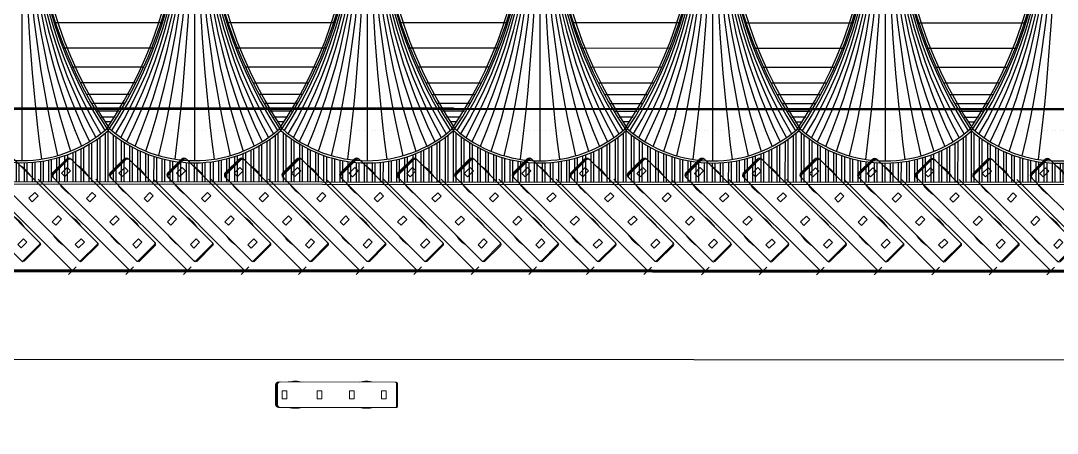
# Model space of a CAD drawing. Header units: millimetres. Extents: x -840588 to 786814, y -467537 to 194195.
# Drawn here: x 71319 to 167367, y -165865 to -127607 of the extents above; entities that cross this region are included whole.
import ezdxf

# ---------------------------------------------------------------- set-up
doc = ezdxf.new("R2010")
doc.units = ezdxf.units.MM
doc.header["$LTSCALE"] = 100
doc.header["$MEASUREMENT"] = 0
for name, color, linetype in [('1gt tim duong', 10, 'Continuous'), ('A-Glaz', 126, 'Continuous'), ('A-Wall', 7, 'Continuous'), ('A-Wall-Patt', 143, 'Continuous'), ('ctrinh-mai 1', 16, 'Continuous'), ('ctrinh-mai 2', 24, 'Continuous')]:
    doc.layers.add(name, color=color, linetype=linetype)
for name, color, linetype, lineweight in [('ct-bai xe', 95, 'Continuous', 100), ('ct-phan loxe', 95, 'Continuous', 15), ('ct-xebuyt', 148, 'Continuous', 13), ('ctrinh-chinh', 24, 'Continuous', 100), ('PV_X_Lo', 1, 'Continuous', 9), ('vtchitieu', 7, 'Continuous', 13)]:
    doc.layers.add(name, color=color, linetype=linetype, lineweight=lineweight)

# ---------------------------------------------------------------- blocks, each defined once
blk = doc.blocks.new('htrgrr')
at = {"ltscale": 10}
for p, q in [((-903.0737704914063, 0), (903.0737704914063, 0)), ((-1180.942622951232, -11161.06557377055), (-1180.942622951232, -277.8688524590107)), ((0, -69.46721311472356), (-903.0737704914063, -92.62295081967022)), ((-903.0737704914063, -162.0901639343938), (903.0737704914063, -162.0901639345102)), ((0, -162.0901639345102), (0, -69.46721311472356)), ((0, -69.46721311472356), (903.0737704914063, -92.62295081967022)), ((1180.942622951232, -277.8688524590107), (1180.942622951232, -11161.06557377055)), ((1042.008196720853, -11207.37704918033), (-1042.008196720853, -11207.37704918033)), ((1042.008196720853, -11300), (-1042.008196720853, -11300))]:
    blk.add_line(p, q, dxfattribs=at)
for points in [[(375.2198343565688, -1027.67339785106), (375.2198343565688, -594.4204250621842), (-375.2198343565688, -594.4204250621842), (-375.2198343565688, -1027.67339785106)], [(375.2198343565688, -4272.293837453122), (375.2198343565688, -3839.040864664246), (-375.2198343565688, -3839.040864664246), (-375.2198343565688, -4272.293837453122)], [(375.2198343565688, -7285.274362727185), (375.2198343565688, -6852.021389938309), (-375.2198343565688, -6852.021389938309), (-375.2198343565688, -7285.274362727185)], [(375.2198343565688, -10244.59532106423), (375.2198343565688, -9811.342348275357), (-375.2198343565688, -9811.342348275357), (-375.2198343565688, -10244.59532106423)]]:
    blk.add_lwpolyline(points, close=True, dxfattribs=at)
for centre, radius, start, end in [((-903.0737704914063, -277.8688524590107), 277.8688524590164, 90, 180), ((903.0737704914063, -277.8688524590107), 277.8688524590164, 0, 90), ((-903.0737704914063, -370.4918032786809), 277.8688524590164, 90, 180), ((-903.0737704914063, -439.9590163934045), 277.8688524590164, 90, 180), ((903.0737704914063, -370.4918032786809), 277.8688524590164, 0, 90), ((903.0737704914063, -439.9590163935209), 277.8688524590164, 0, 90), ((1919.031762295403, -1817.725409836043), 3169.441598360655, 167.9819880926131, 192.0180119073869), ((-1919.031762295403, -1817.725409836043), 3169.441598360655, 347.981988092613, 12.01801190738696), ((1919.031762295403, -8417.110655737692), 3169.441598360655, 167.9819880926131, 192.0180119073869), ((-1919.031762295403, -8417.110655737692), 3169.441598360655, 347.981988092613, 12.01801190738696), ((-1042.008196720853, -11068.44262295077), 138.9344262295082, 180, 270), ((-1042.008196720853, -11161.06557377055), 138.9344262295082, 180, 270), ((1042.008196720853, -11068.44262295077), 138.9344262295082, 270, 0), ((1042.008196720853, -11161.06557377055), 138.9344262295082, 270, 0)]:
    blk.add_arc(centre, radius, start, end, dxfattribs=at)
blk = doc.blocks.new('plxe')
at = {"ltscale": 0.1}
for p, q in [((0, 0), (-8.485282087814994, 8.485282085835934)), ((-0.3535533662652597, -0.353553366381675), (0.3535533661488444, 0.3535533661488444))]:
    blk.add_line(p, q, dxfattribs=at)
blk = doc.blocks.new('CTR NHAGAHANHKHACH')
at = {"layer": 'ctrinh-mai 1'}
h = blk.add_hatch(dxfattribs=at)
h.set_pattern_fill('ANSI32', color=256, scale=2000, angle=45, style=0)
h.set_pattern_definition([(90, (-1403.526437938679, -75.527567447396), (-0.7500001229345798, 1.136868298865613e-16), []), (90, (-1403.276437898166, -75.27756746509112), (-0.7500001229345798, 1.136868298865613e-16), [])])
edge = h.paths.add_edge_path()
edge.add_ellipse((56.00012055353727, -40.83338349568658), major_axis=(12.1667434788113, 2.987861429378725e-05), ratio=0.9999997671610449, start_angle=228.8880176338259, end_angle=311.1113155484685, ccw=False)
edge.add_ellipse((40.0001179309329, -40.83336710021831), major_axis=(-12.16674347810469, 0.0001096347944974925), ratio=0.9999997671764076, start_angle=48.88867463092578, end_angle=131.1122405308192, ccw=False)
edge.add_ellipse((24.00011530832853, -40.83335070451722), major_axis=(-12.16674347754656, 0.0001580275278523597), ratio=0.9999997671785295, start_angle=48.88890252097241, end_angle=131.1124684225333, ccw=False)
edge.add_ellipse((8.0001126852585, -40.83333430881612), major_axis=(12.16674347690901, 0.0002101097370829603), ratio=0.9999997671658171, start_angle=228.8872187797133, end_angle=311.1107347871934, ccw=False)
edge.add_ellipse((-7.999892760650255, -40.83333430998027), major_axis=(-12.16674347797067, 0.000114831172031285), ratio=0.9999997671833366, start_angle=48.88864920780179, end_angle=131.1123325415313, ccw=False)
edge.add_ellipse((-23.99989255925175, -40.83330151671544), major_axis=(-12.16674347866065, 3.989530902319162e-05), ratio=0.9999997671667128, start_angle=48.888346212747024, end_angle=131.1118445677784, ccw=False)
edge.add_line((-31.99990326410625, -50.00005865702406), (-31.99992393364664, -50.00007669557817))
edge.add_line((-31.99992393364664, -50.00007669557817), (-31.99991124647204, -50.00009560817853))
edge.add_line((-31.99991124647204, -50.00009560817853), (-31.99992393364664, -50.00007669557817))
edge.add_ellipse((-39.99989518208895, -40.83328512101434), major_axis=(-12.16674347783368, 0.000141886420926299), ratio=0.9999997671730723, start_angle=48.88882650726828, end_angle=131.112263218777, ccw=False)
edge.add_line((-47.99990588740911, -50.0000422608573), (-47.99994043144397, -50.00007240776904))
edge.add_line((-47.99994043144397, -50.00007240776904), (-47.99991386930924, -50.00011200364679))
edge.add_line((-47.99991386930924, -50.00011200364679), (-47.99994043144397, -50.00007240776904))
edge.add_ellipse((-55.99989780492615, -40.83326872461475), major_axis=(12.16674347818109, 0.0001160731674557643), ratio=0.9999997671455912, start_angle=228.8879747133471, end_angle=311.11096170879205, ccw=False)
edge.add_line((-63.99985043494962, -50.00007654749788), (-79.99991995387245, -50.00006417534314))
edge.add_ellipse((-15.87454752076883, -27.00002189050429), major_axis=(-68.12236495586832, 0.6395163977930587), ratio=0.9999997723414148, start_angle=379.37830147853003, end_angle=380.2694090635225, ccw=False)
edge.add_line((-80.34986435214523, -48.99999632802792), (-82.50017393170856, -48.99999632802792))
edge.add_line((-82.50017393170856, -48.99999632802792), (-82.50017395394389, -54.79999592830427))
edge.add_line((-82.50017395394389, -54.79999592830427), (129.2998607627815, -54.79999209148809))
edge.add_line((129.2998607627815, -54.79999209148809), (129.2998607627815, -48.99999632802792))
edge.add_line((129.2998607627815, -48.99999632802792), (96.3500323316548, -48.99999632802792))
edge.add_ellipse((31.87468669109512, -26.999918470392), major_axis=(68.12457917754773, 0.3399446047079783), ratio=0.9999997699547839, start_angle=339.9825190667868, end_angle=340.8735811914609, ccw=False)
edge.add_line((96.00010457169265, -50.00001372862607), (80.00017010397278, -50.00010408833623))
edge.add_line((80.00017010397278, -50.00010408833623), (64.00006959657185, -50.00019444921054))
at = {"layer": 'A-Glaz'}
blk.add_line((-79.75017346232198, -47.94999611470848), (-0.0005374584579840302, -47.94999616849236), dxfattribs=at)
blk.add_lwpolyline([(-0.0005374584579840302, -47.99999616504647), (-79.75017346232198, -47.99999611126259), (-79.75017346232198, -47.89999611815438), (-0.0005374584579840302, -47.89999617193826)], close=True, dxfattribs=at)
at = {"layer": 'A-Wall', "ltscale": 5}
blk.add_lwpolyline([(99.02244949119631, -38.49999394617043), (129.499860795564, -38.49999342462979), (129.499860795564, -54.99999207421206), (-83.00017447059508, -54.99999592360109, 0.4142135570674535), (-107.0001779698068, -78.9999942604918), (-107.0001779698068, -198.4999864439014), (-123.5001806743676, -198.4999867260922), (-123.5001807779772, -81.9999669068493)], format="xyb", dxfattribs=at)
for centre, radius, end in [((-39.99989518208895, -40.83328512101434), 11.96674344587651, 311.1117329993923), ((-23.99989255925175, -40.83330151671544), 11.96674344587651, 311.1117329993923), ((-7.999892760650255, -40.83333430998027), 11.96674344587651, 311.1117329993923), ((8.0001126852585, -40.83333430881612), 11.96674344587651, 311.1117329993923), ((24.00011530832853, -40.83335070451722), 11.96674344587651, 311.1117329993923), ((40.0001179309329, -40.83336710021831), 11.96674344587651, 311.1117329993923), ((56.00012055353727, -40.83338349568658), 11.96674344587651, 311.4692745941532), ((-39.99989518208895, -40.83328512101434), 12.16674347865907, 311.1117329993923), ((-23.99989255925175, -40.83330151671544), 12.16674347865907, 311.1117329993923), ((-7.999892760650255, -40.83333430998027), 12.16674347865907, 311.1117329993923), ((8.0001126852585, -40.83333430881612), 12.16674347865907, 311.1117329993923), ((24.00011530832853, -40.83335070451722), 12.16674347865907, 311.1117329993923), ((40.0001179309329, -40.83336710021831), 12.16674347865907, 311.1117329993923), ((56.00012055353727, -40.83338349568658), 12.16674347865907, 311.1117329993923)]:
    blk.add_arc(centre, radius, 228.8881490435185, end, dxfattribs=at)
at = {"layer": 'A-Wall-Patt'}
for p, q in [((-39.99990530940704, -1.200013098772615), (-39.99990717065521, -52.80012415838428)), ((-23.99990268656984, -1.19999670307152), (-23.99990454781801, -52.80010776268318)), ((-7.999902887968346, -1.199963910039514), (-7.999904749216512, -52.80007496965118)), ((8.000114546506666, -1.199963910970837), (8.000100696575828, -52.80007496848702)), ((24.0001171695767, -1.199926464352757), (24.00010331976227, -52.80003752186894)), ((40.00011979218107, -1.199931119801477), (40.00010594225023, -52.80004217731766))]:
    blk.add_line(p, q, dxfattribs=at)
blk.add_lwpolyline([(98.98788969183806, -38.69999393285252), (129.2998607627815, -38.69999341433868), (129.2998607627815, -54.79999209148809), (-83.00017447420396, -54.79999593738467, 0.4142135570674561), (-107.2001780025894, -78.9999942604918), (-107.2001780025894, -198.2999864611775), (-123.300180641585, -198.2999867366161), (-123.300180641585, -82.19996699434705), (-121.8001594383968, -82.19996699434705), (-121.8001594383968, -68.04228891991079)], format="xyb", dxfattribs=at)
for centre, radius, start, end in [((2.286018229904585, -27.00004496960901), 41.28592418448938, 146.1450458189609, 213.8549245927462), ((2.287660257541575, -27.00004496960901), 41.08756617934939, 146.160992466331, 213.8389742269851), ((-66.28748105734121, -27.00005084555596), 41.08757736474461, 326.1610257730148, 33.83897422698514), ((-66.2858390287729, -27.00005084555596), 41.28593536895102, 326.1450754072538, 33.85490979674184), ((18.28601802850608, -27.000012176577), 41.28592418448938, 146.1450458189609, 213.8549245927462), ((18.28766005614307, -27.00001217634417), 41.08756617934939, 146.160992466331, 213.8389742269851), ((-50.28748125873972, -27.00001805252396), 41.08757736474461, 326.1610257730148, 33.83897422698514), ((-50.2858392301714, -27.00001805252396), 41.28593536895102, 326.1450754072538, 33.85490979674184), ((34.28602065029554, -27.00001708231866), 41.2859241844886, 146.1450458189609, 213.8549245927462), ((34.28766267793253, -27.00001708231866), 41.08756617934939, 146.160992466331, 213.8389742269851), ((-34.28747863695025, -27.00002295826562), 41.08757736474461, 326.1610257730148, 33.83897422698514), ((-34.28583660838194, -27.00002295826562), 41.28593536895178, 326.1450754072538, 33.85490979674184), ((50.28602327289991, -27.00002198806033), 41.28592418448938, 146.1450458189609, 213.8549245927462), ((50.2876653005369, -27.00002198806033), 41.08756617934939, 146.160992466331, 213.8389742269851), ((-18.28747601434588, -27.00002786400728), 41.08757736474461, 326.1610257730148, 33.83897422698514), ((-18.28583398577757, -27.00002786400728), 41.28593536895102, 326.1450754072538, 33.85490979674184), ((66.28602589596994, -26.99998454144225), 41.28592418448938, 146.1450458189609, 213.8549245927462), ((66.28766792360693, -26.99998454144225), 41.08756617934939, 146.160992466331, 213.8389742269851), ((-2.287473391275853, -26.99999016709626), 41.08757736474461, 326.1610257730148, 33.83897422698514), ((-2.28583136270754, -26.99999016709626), 41.28593536895102, 326.1450754072538, 33.85490979674184), ((82.28602851857431, -26.99998919689097), 41.2859241844886, 146.1450458189609, 213.8549245927462), ((82.2876705462113, -26.99998919689097), 41.08756617934939, 146.160992466331, 213.8389742269851), ((13.71252923132852, -26.99997377139516), 41.08757736474461, 326.1610257730148, 33.83897422698514), ((13.71417125989683, -26.99997377139516), 41.28593536895178, 326.1450754072538, 33.85490979674184)]:
    blk.add_arc(centre, radius, start, end, dxfattribs=at)
at = {"layer": 'ctrinh-mai 1'}
for p, q in [((-26.98993626562878, -40.01738847373053), (-37.00983605615329, -40.01739844842814)), ((-10.98993646702729, -40.01738909934647), (-21.0098362575518, -40.01739907404408)), ((5.010070366086438, -40.0173776356969), (-5.009829424438067, -40.01738761039451)), ((21.01007298915647, -40.01738229114562), (10.99017319863196, -40.0173922656104)), ((37.01007561176084, -40.01738694659434), (26.99017582123633, -40.01739692105912)), ((53.01007823436521, -40.01739160204306), (42.9901784438407, -40.01740157650784)), ((-27.86979559925385, -42.36777365906164), (-36.12996606179513, -42.36778188194148)), ((-11.86979580065235, -42.36777428491041), (-20.12996626331005, -42.36778250755742)), ((4.13021103257779, -42.36776282102801), (-4.129959430079907, -42.36777104390785)), ((20.13021365564782, -42.36776747647673), (11.87004319299012, -42.36777569935657)), ((36.13021627813578, -42.36777213192545), (27.87004581559449, -42.36778035480529)), ((52.13021890074015, -42.36777678737417), (43.87004843819886, -42.36778501025401)), ((-28.66130677040201, -44.13056267914362), (-35.33844649896491, -44.13056932622567)), ((-12.66130697191693, -44.13056330499239), (-19.33844670036342, -44.13056995184161)), ((3.338699861313216, -44.13055184110999), (-3.338439867133275, -44.13055848819204)), ((19.33870248438325, -44.13055649655871), (12.66156275593676, -44.13056314364076)), ((35.33870510698762, -44.13056115200743), (28.66156537854113, -44.13056779885665)), ((51.33870772959199, -44.13056580745615), (44.6615680011455, -44.13057245430537)), ((-29.4140124412952, -45.59955362207256), (-34.58573350089137, -45.59955877019092)), ((-13.41401264269371, -45.5995542476885), (-18.58573370240629, -45.59955939603969)), ((2.585994190536439, -45.59954278403893), (-2.585726869176142, -45.59954793215729)), ((18.58599681349006, -45.59954743948765), (13.41427575389389, -45.59955258760601)), ((34.58599943609443, -45.59955209470354), (29.41427837649826, -45.59955724305473)), ((50.5860020586988, -45.59955675015226), (45.41428099910263, -45.59956189850345)), ((-30.02157834416721, -46.67320582037792), (-33.97816200740635, -46.67320975894108)), ((-14.02157854556572, -46.67320644599386), (-17.97816220892128, -46.67321038455702)), ((1.978428287664428, -46.67319498234428), (-1.978155375691131, -46.67319892090745)), ((17.97843091073446, -46.67319963756017), (14.0218472473789, -46.67320357635617)), ((33.97843353333883, -46.67320429300889), (30.02184986998327, -46.67320823180489)), ((49.9784361559432, -46.67320894845761), (46.02185249258764, -46.67321288725361)), ((-30.52538847527467, -47.5012261653319), (-33.47434740432072, -47.50122910086066)), ((-14.52538867667317, -47.50122679094784), (-17.47434760583565, -47.50122972647659)), ((1.474618156440556, -47.50121532729827), (-1.474340772605501, -47.50121826282702)), ((17.47462077951059, -47.50121998274699), (14.52566185046453, -47.50122291827574)), ((33.47462340211496, -47.50122463796288), (30.5256644730689, -47.50122757372446)), ((49.47462602471933, -47.5012292934116), (46.52566709567327, -47.50123222917318)), ((-30.98568175383843, -48.21503431769088), (-33.01405014237389, -48.21503633679822)), ((-31.35233972035348, -48.75752658490092), (-32.64738905976992, -48.75752787408419)), ((-14.98568195523694, -48.21503494330682), (-17.01405034388881, -48.21503696264699)), ((-15.35233992175199, -48.75752721051686), (-16.64738926116843, -48.75752849970013)), ((1.014324877876788, -48.21502347965725), (-1.014043510658666, -48.21502549876459)), ((0.647666911361739, -48.75751574686728), (-0.6473824279382825, -48.75751703605056)), ((17.01432750094682, -48.21502813510597), (14.98595911241136, -48.21503015421331)), ((16.64766953443177, -48.757520402316), (15.35262019513175, -48.75752169149928)), ((33.01433012355119, -48.21503279055469), (30.98596173501574, -48.21503480966203)), ((32.64767215703614, -48.75752505776472), (31.35262281773612, -48.757526346948)), ((49.01433274615556, -48.21503744600341), (46.98596435762011, -48.21503946511075)), ((48.64767477964051, -48.75752971321344), (47.35262544022407, -48.75753100239672)), ((-31.66164681012742, -49.1986660300754), (-32.33807937381789, -49.19866670342162)), ((-15.66164701164234, -49.19866665569134), (-16.3380795752164, -49.19866732903756)), ((0.338359821587801, -49.19865519204177), (-0.3380727421026677, -49.19865586538799)), ((16.33836244465783, -49.19865984749049), (15.66192988096736, -49.19866052083671)), ((32.3383650672622, -49.19866450293921), (31.66193250357173, -49.19866517628543)), ((48.33836768986657, -49.19866915838793), (47.6619351261761, -49.19866983173415))]:
    blk.add_line(p, q, dxfattribs=at)
for centre, radius, start, end in [((168.0763895175187, -27.00000749481842), 207.8666686997707, 172.9079765427369, 187.0920226373833), ((71.69110417482443, -27.00000408291817), 111.3127568715447, 166.8435091061517, 193.1564893730057), ((184.0763921403559, -27.00000812043436), 207.8666686997702, 172.9079765427369, 187.0920226373833), ((87.69110679766163, -27.00000470853411), 111.3127568715438, 166.8435091061517, 193.1564893730057), ((200.0763919389574, -27.0000087460503), 207.8666686997707, 172.9079765427369, 187.0920226373833), ((103.6911065962631, -27.00000533415005), 111.3127568715447, 166.8435091061517, 193.1564893730057), ((216.0764089459553, -27.00000131223351), 207.8666686997702, 172.9079765427369, 187.0920226373833), ((119.6911236032611, -26.99999790033326), 111.3127568715438, 166.8435091061517, 193.1564893730057), ((232.0764115690254, -27.0000059674494), 207.8666686997707, 172.9079765427369, 187.0920226373833), ((135.6911262263311, -27.00000255578198), 111.3127568715447, 166.8435091061517, 193.1564893730057), ((248.0764141916297, -27.00001062289812), 207.8666686997702, 172.9079765427369, 187.0920226373833), ((151.6911288489355, -27.0000072112307), 111.3127568715438, 166.8435091061517, 193.1564893730057), ((40.05780304782093, -27.00000608176924), 79.5462780675567, 161.74627173705, 198.2537155924842), ((24.19710908643901, -27.0000050435774), 63.58139995746567, 157.3773136004535, 202.622671527261), ((56.05780567065813, -27.00000670738518), 79.54627806755582, 161.74627173705, 198.2537155924842), ((40.19711170927621, -27.00000566919334), 63.58139995746576, 157.3773136004535, 202.622671527261), ((72.05780546925962, -27.00000733300112), 79.5462780675567, 161.74627173705, 198.2537155924842), ((56.19711150787771, -27.00000629480928), 63.58139995746567, 157.3773136004535, 202.622671527261), ((88.05782247625757, -26.9999998989515), 79.54627806755582, 161.74627173705, 198.2537155924842), ((72.19712851487566, -26.99999886099249), 63.58139995746567, 157.3773136004535, 202.622671527261), ((104.0578250993276, -27.00000455440022), 79.5462780675567, 161.74627173705, 198.2537155924842), ((88.19713113794569, -27.00000351644121), 63.58139995746576, 157.3773136004535, 202.622671527261), ((120.057827721932, -27.00000920984894), 79.54627806755582, 161.74627173705, 198.2537155924842), ((104.1971337605501, -27.00000817188993), 63.58139995746567, 157.3773136004535, 202.622671527261), ((15.38550548325293, -27.00000449991785), 54.67849909471922, 153.9331753814277, 206.0668097091487), ((10.09839944378473, -27.00000419723801), 49.2926225058296, 151.3325030329366, 208.6674820542986), ((6.274340892327018, -27.00000399257988), 45.39384682653439, 149.1141806198592, 210.8858193801408), ((31.38550810609013, -27.00000512553379), 54.67849909471922, 153.9331753814277, 206.0668097091487), ((26.09840206662193, -27.00000482285395), 49.29262250583053, 151.3325030329366, 208.6674820542986), ((22.27434351516422, -27.00000461819582), 45.3938468265337, 149.1141806198592, 210.8858193801408), ((47.38550790469162, -27.00000575114973), 54.67849909471922, 153.9331753814277, 206.0668097091487), ((42.09840186522342, -27.00000544846989), 49.2926225058296, 151.3325030329366, 208.6674820542986), ((38.27434331376571, -27.00000524381176), 45.39384682653439, 149.1141806198592, 210.8858193801408), ((63.38552491168957, -26.99999831733294), 54.67849909471922, 153.9331753814277, 206.0668097091487), ((58.09841887222137, -26.9999980146531), 49.29262250583042, 151.3325030329366, 208.6674820542986), ((54.27436032076366, -26.99999780999497), 45.39384682653359, 149.1141806198592, 210.8858193801408), ((79.3855275347596, -27.00000297278166), 54.67849909471922, 153.9331753814277, 206.0668097091487), ((74.0984214952914, -27.00000267010182), 49.29262250582971, 151.3325030329366, 208.6674820542986), ((70.2743629438337, -27.00000246521086), 45.39384682653451, 149.1141806198592, 210.8858193801408), ((95.38553015736397, -27.00000762823038), 54.67849909471922, 153.9331753814277, 206.0668097091487), ((90.09842411789577, -27.00000732531771), 49.29262250583042, 151.3325030329366, 208.6674820542986), ((86.27436556643806, -27.00000712065957), 45.39384682653359, 149.1141806198592, 210.8858193801408), ((3.598869622335769, -27.00000386079773), 42.65337291763785, 147.3560029501364, 212.6439970498636), ((19.59887224528939, -27.00000448641367), 42.65337291763785, 147.3560029501364, 212.6439970498636), ((35.59887204377446, -27.00000511202961), 42.65337291763785, 147.3560029501364, 212.6439970498636), ((51.59888905088883, -26.99999767821282), 42.65337291763785, 147.3560029501364, 212.6439970498636), ((67.59889167384245, -27.00000233342871), 42.65337291763785, 147.3560029501364, 212.6439970498636), ((83.59889429644682, -27.00000698887743), 42.65337291763785, 147.3560029501364, 212.6439970498636)]:
    blk.add_arc(centre, radius, start, end, dxfattribs=at)
at = {"layer": 'ctrinh-mai 2'}
for centre, radius, start, end in [((-135.6909251656616, -26.99994469154626), 111.3127568715424, 346.8434831318797, 13.15646338422535), ((-232.0762105083559, -26.99989638966508), 207.8666686997661, 352.9079500600616, 7.091996154707958), ((-119.6909253670601, -26.99994531739503), 111.3127568715433, 346.8434831318797, 13.15646338422535), ((-216.0762107097544, -26.99989701528102), 207.866668699767, 352.9079500600616, 7.091996154707958), ((-103.6909083600622, -26.99993788334541), 111.3127568715424, 346.8434831318797, 13.15646338422535), ((-200.0761937027564, -26.99988958146423), 207.8666686997661, 352.9079500600616, 7.091996154707958), ((-87.69090573699214, -26.99994253879413), 111.3127568715433, 346.8434831318797, 13.15646338422535), ((-184.0761910796864, -26.99989423691295), 207.866668699767, 352.9079500600616, 7.091996154707958), ((-71.69090311438777, -26.99994719424285), 111.3127568715424, 346.8434831318797, 13.15646338422535), ((-168.076188457082, -26.99989889236167), 207.8666686997661, 352.9079500600616, 7.091996154707958), ((-55.6909004917834, -26.99995184969157), 111.3127568715424, 346.8434831318797, 13.15646338422535), ((-152.0761858344777, -26.99990354757756), 207.8666686997661, 352.9079500600616, 7.091996154707958), ((-88.19693007727619, -26.99997110408731), 63.58139995746487, 337.3772987158541, 22.62264432964488), ((-104.0576240386581, -26.99996364815161), 79.5462780675546, 341.7462569720801, 18.25370084436168), ((-72.1969302786747, -26.99997172970325), 63.58139995746487, 337.3772987158541, 22.62264432964488), ((-88.05762424017303, -26.99996427400038), 79.5462780675546, 341.7462569720801, 18.25370084436168), ((-56.19691327167675, -26.99996429588646), 63.58139995746487, 337.3772987158541, 22.62264432964488), ((-72.05760723305866, -26.99995683995076), 79.5462780675546, 341.7462569720801, 18.25370084436168), ((-40.19691064860672, -26.99996895133518), 63.58139995746487, 337.3772987158541, 22.62264432964488), ((-56.05760460998863, -26.99996149539948), 79.5462780675546, 341.7462569720801, 18.25370084436168), ((-24.19690802600235, -26.99997360655107), 63.58139995746487, 337.3772987158541, 22.62264432964488), ((-40.05760198750068, -26.99996615084819), 79.5462780675546, 341.7462569720801, 18.25370084436168), ((-8.196905403397977, -26.99997826199979), 63.58139995746487, 337.3772987158541, 22.62264432964488), ((-24.0575993648963, -26.99997080629691), 79.5462780675546, 341.7462569720801, 18.25370084436168), ((-70.2741618831642, -26.99997963570058), 45.39384682653277, 329.1141623240839, 30.88578963034018), ((-74.09822043462191, -26.99997779796831), 49.2926225058298, 331.3324881318768, 28.66746395924032), ((-79.3853264740901, -26.9999752745498), 54.67849909471766, 333.93316045709, 26.06678281375371), ((-54.27416208467912, -26.99998026131652), 45.39384682653277, 329.1141623240839, 30.88578963034018), ((-58.09822063613683, -26.99997842358425), 49.29262250582899, 331.3324881318768, 28.66746395924032), ((-63.38532667548861, -26.99997590016574), 54.6784990947185, 333.93316045709, 26.06678281375371), ((-38.27414507756475, -26.99997282749973), 45.39384682653277, 329.1141623240839, 30.88578963034018), ((-42.09820362913888, -26.99997098976746), 49.2926225058298, 331.3324881318768, 28.66746395924032), ((-47.38530966849066, -26.99996846611612), 54.67849909471766, 333.93316045709, 26.06678281375371), ((-22.27414245449472, -26.99997748271562), 45.39384682653277, 329.1141623240839, 30.88578963034018), ((-26.09820100606885, -26.99997564498335), 49.29262250582899, 331.3324881318768, 28.66746395924032), ((-31.38530704542063, -26.99997312156484), 54.6784990947185, 333.93316045709, 26.06678281375371), ((-6.274139831890352, -26.99998213816434), 45.39384682653277, 329.1141623240839, 30.88578963034018), ((-10.09819838346448, -26.99998030043207), 49.2926225058298, 331.3324881318768, 28.66746395924032), ((-15.38530442281626, -26.99997777701356), 54.67849909471766, 333.93316045709, 26.06678281375371), ((9.725862790714018, -26.99998679361306), 45.39384682653277, 329.1141623240839, 30.88578963034018), ((5.901804239139892, -26.99998495588079), 49.2926225058298, 331.3324881318768, 28.66746395924032), ((0.6146981997881085, -26.99998243246228), 54.67849909471766, 333.93316045709, 26.06678281375371), ((-67.59869061328936, -26.99998093186878), 42.65337291763693, 327.3559845252107, 32.64396739020358), ((-51.59869081468787, -26.99998155748472), 42.65337291763693, 327.3559845252107, 32.64396739020358), ((-35.59867380768992, -26.99997412366793), 42.65337291763693, 327.3559845252107, 32.64396739020358), ((-19.59867118461989, -26.99997877888381), 42.65337291763693, 327.3559845252107, 32.64396739020358), ((-3.598668562015519, -26.99998343433253), 42.65337291763693, 327.3559845252107, 32.64396739020358), ((12.40133406058885, -26.99998808978125), 42.65337291763693, 327.3559845252107, 32.64396739020358)]:
    blk.add_arc(centre, radius, start, end, dxfattribs=at)

msp = doc.modelspace()

# ---------------------------------------------------------------- linework, layer by layer
at = {"layer": '1gt tim duong', "ltscale": 3}
msp.add_lwpolyline([(246454.400027983, -66847.09196117643), (246425.0209092669, -147097.086621485, -0.4142135623730961), (234420.2590289689, -159092.3228508112), (32920.27490432195, -159012.3470728619, 0.4142064932108432), (20915.51314247041, -171007.2936739302), (20874.94589450124, -267257.574719803, 0.4140742080502406), (32872.54742032308, -279262.3376010582), (45761.38681335116, -279267.4536820689)], format="xyb", dxfattribs=at)
at = {"layer": 'ct-bai xe'}
msp.add_lwpolyline([(12874.80420931474, -275754.3992729884), (12918.05516783909, -166754.4163890365, -0.414213588360738), (28924.40408937953, -150760.7664109783), (230757.7167792653, -150840.8710926167)], format="xyb", dxfattribs=at)
at = {"layer": 'ctrinh-chinh', "const_width": 200.0000000000001}
msp.add_lwpolyline([(159196.37608302, -93827.58881637179), (159196.9773909427, -92312.58589946), (183696.9849625365, -92322.31000526485), (183694.3955829653, -98822.30943596024), (207443.8362634695, -98831.76767112825), (207429.4890560776, -135831.7952111602), (31429.50399045181, -135761.7641162959), (31444.19710237486, -98761.86649429658), (39194.40660407517, -98764.95616948773), (39196.98701604681, -92264.9576446696), (63696.98505462342, -92274.68174669078), (63696.38975061705, -93774.5577205073), (159196.3820874664, -93812.46053799288)], dxfattribs=at)
at = {"layer": 'PV_X_Lo', "ltscale": 5}
msp.add_lwpolyline([(251929.5361485003, -135849.3071424665, 200.0000000000001, 200.0000000000001, 0), (251948.9843734553, -86849.257495643, 200.0000000000001, 200.0000000000001, 0), (-10546.99387151649, -86745.07227617553, 200.0000000000001, 200.0000000000001, 0), (-10566.44278478597, -135745.0684161443, 0, 0, 0), (251929.5361485003, -135849.3071424665, 0, 0, 0)], format="xyseb", dxfattribs=at)
msp.add_lwpolyline([(-10570.50687050638, -135745.1006112762, 0, 0, 0), (251429.4857077053, -135849.1255250493, 200.0000000000001, 200.0000000000001, 0), (251930.3406639612, -135849.3412711209, 200.0000000000001, 200.0000000000001, 0), (251909.3035764846, -188849.2838388155, 0, 0, 0), (28908.49398239602, -188760.8050745065, 0, 0, 0), (28871.41829101825, -284260.7500107553, 200.0000000000001, 200.0000000000001, 0), (28871.20244552271, -284760.7344362934, 200.0000000000001, 200.0000000000001, 0), (-10629.66267503871, -284745.0564577992, 200.0000000000001, 200.0000000000001, 0)], format="xyseb", close=True, dxfattribs=at)

# ---------------------------------------------------------------- block references
at = {"layer": 'ct-phan loxe', "xscale": 1000.000000000001, "yscale": 1000.000000000001, "zscale": 1000.000000000001, "rotation": 359.9772591828279}
for p in [(76091.07324996166, -150779.4938600607), (81424.40606464107, -150781.6106853185), (86757.73900645139, -150783.7274966568), (92091.07180716649, -150785.8443079393), (97424.40483558968, -150787.9611197777), (102757.737762959, -150790.0779455458), (108091.070563674, -150792.1947568282), (113424.4033778877, -150794.3115820858), (118757.7363201638, -150796.4283934244), (124091.0691208788, -150798.5452047069), (129424.4021488364, -150800.6620165452), (134757.7349495514, -150802.7788278276), (140091.0677507322, -150804.8956391102), (145424.400564946, -150807.0124641348), (150757.7335067563, -150809.1292754733), (156091.0663074714, -150811.2460867557), (161424.3993358946, -150813.3628988269), (166757.7327200831, -150815.4797103409), (172091.0655207981, -150817.5965216233)]:
    msp.add_blockref('plxe', p, dxfattribs=at)
at = {"layer": 'ct-xebuyt', "xscale": 1.016137468539876, "yscale": 1.016137468539876, "zscale": 1.016137468539876, "rotation": 44.97725918282792}
for p in [(64259.82111186179, -141045.8918838388), (69593.15405413786, -141048.0086951774), (74926.4868404117, -141050.1255208895), (80259.81978222211, -141052.242332228), (85593.15258293717, -141054.3591435103), (90926.48549773924, -141056.475954838), (96259.81842557405, -141058.5927806064), (101593.1513678502, -141060.709591945), (106926.4841536584, -141062.8264174241), (112259.8170959345, -141064.9432287628), (117593.149896184, -141067.0600400449), (122926.4828114516, -141069.1768513728), (128259.8156121667, -141071.2936626552), (133593.1485544428, -141073.4104739939), (138926.4813407167, -141075.527299706), (144259.814282527, -141077.6441110444), (149593.1470832421, -141079.7609223268), (154926.4799985098, -141081.8777336546), (160259.8133826985, -141083.9945451687), (165593.1463249745, -141086.1113565072)]:
    msp.add_blockref('htrgrr', p, dxfattribs=at)
at = {"layer": 'ct-xebuyt', "xscale": -1, "rotation": 89.97725918282794}
msp.add_blockref('htrgrr', (94940.2152991944, -162289.1687437611), dxfattribs=at)
at = {"layer": 'vtchitieu', "xscale": 1000.000000000001, "yscale": 1000.000000000001, "zscale": 1000.000000000001, "rotation": 359.9772591828279}
msp.add_blockref('CTR NHAGAHANHKHACH', (111448.7085524935, -87793.50732180316), dxfattribs=at)

doc.saveas('drawing.dxf')
